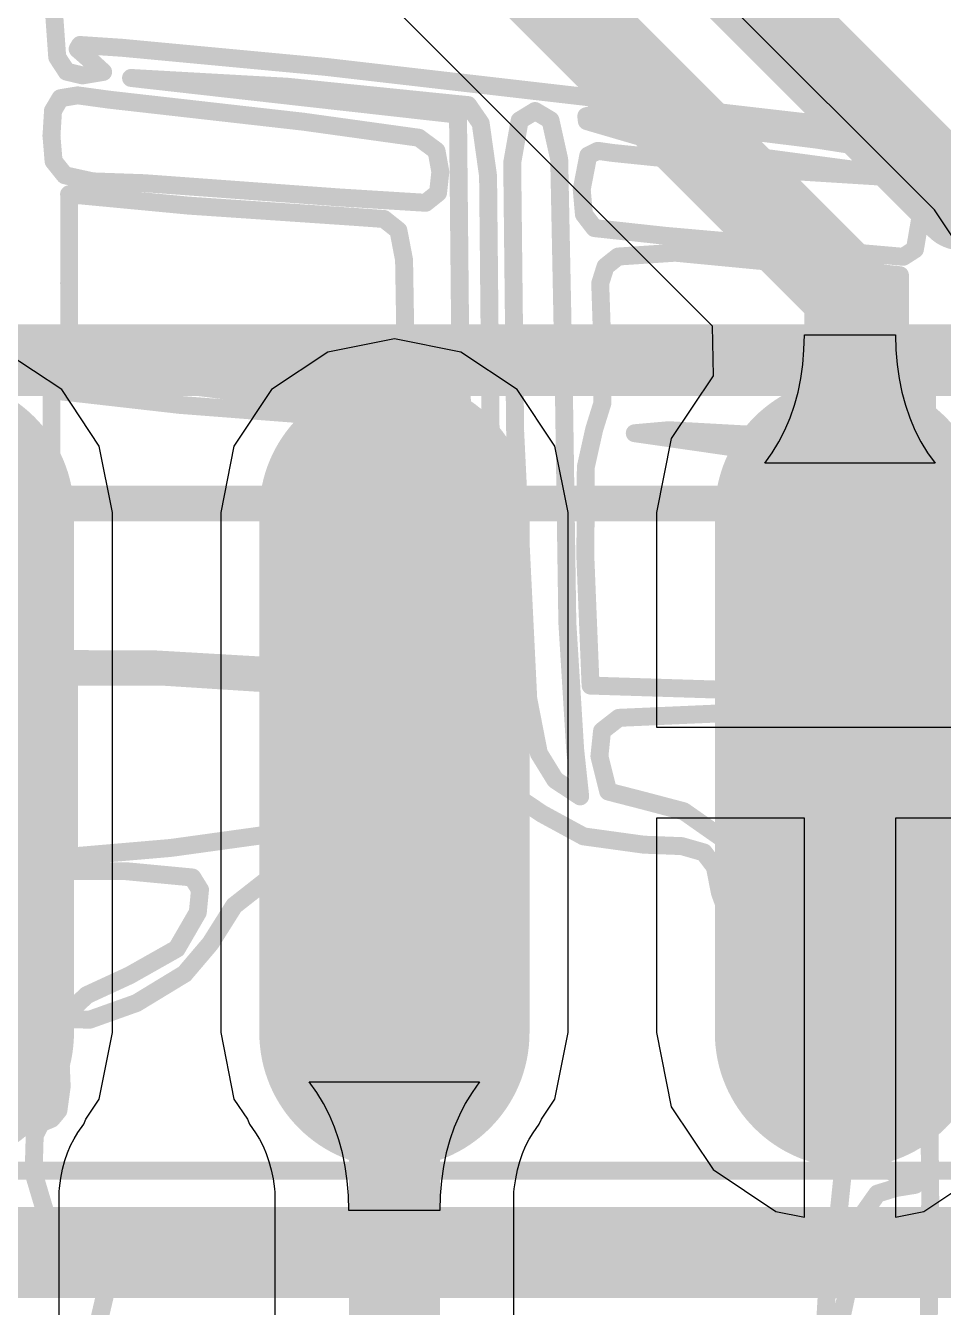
# Model space of a CAD drawing. Header units: inches. Extents: x 1.37 to 4.6, y 1.74 to 5.29.
# Drawn here: x 3.1571 to 3.2578, y 2.7692 to 2.9099 of the extents above; entities that cross this region are included whole.
import ezdxf

# ---------------------------------------------------------------- set-up
doc = ezdxf.new("R2010")
doc.units = ezdxf.units.IN
doc.header["$MEASUREMENT"] = 0
for name, color, linetype in [('BottomLayer', 5, 'Continuous'), ('BottomOverlay', 54, 'Continuous'), ('Mechanical13', 56, 'Continuous'), ('Mechanical15', 56, 'Continuous'), ('TopLayer', 1, 'Continuous'), ('TopOverlay', 2, 'Continuous'), ('TopPaste', 8, 'Continuous'), ('TopSolder', 216, 'Continuous')]:
    doc.layers.add(name, color=color, linetype=linetype)

# ---------------------------------------------------------------- blocks, each defined once
blk = doc.blocks.new('SOP_16_20')
at = {"layer": 'TopLayer'}
h = blk.add_hatch(color=1, dxfattribs=at)
edge = h.paths.add_edge_path()
edge.add_arc((0.13484, 0.025), 0.01083, 270, 450)
edge.add_line((0.13484, 0.03583), (0.07776, 0.03583))
edge.add_arc((0.07776, 0.025), 0.01083, 90, 270)
edge.add_line((0.07776, 0.01417), (0.13484, 0.01417))
h = blk.add_hatch(color=1, dxfattribs=at)
edge = h.paths.add_edge_path()
edge.add_arc((0.13484, -0.025), 0.01083, 270, 450)
edge.add_line((0.13484, -0.01417), (0.07776, -0.01417))
edge.add_arc((0.07776, -0.025), 0.01083, 90, 270)
edge.add_line((0.07776, -0.03583), (0.13484, -0.03583))
h = blk.add_hatch(color=1, dxfattribs=at)
edge = h.paths.add_edge_path()
edge.add_arc((0.13484, -0.075), 0.01083, 270, 450)
edge.add_line((0.13484, -0.06417), (0.07776, -0.06417))
edge.add_arc((0.07776, -0.075), 0.01083, 90, 270)
edge.add_line((0.07776, -0.08583), (0.13484, -0.08583))
at = {"layer": 'TopPaste'}
h = blk.add_hatch(color=8, dxfattribs=at)
edge = h.paths.add_edge_path()
edge.add_arc((0.13484, 0.025), 0.01083, 270, 450)
edge.add_line((0.13484, 0.03583), (0.07776, 0.03583))
edge.add_arc((0.07776, 0.025), 0.01083, 90, 270)
edge.add_line((0.07776, 0.01417), (0.13484, 0.01417))
h = blk.add_hatch(color=8, dxfattribs=at)
edge = h.paths.add_edge_path()
edge.add_arc((0.13484, -0.025), 0.01083, 270, 450)
edge.add_line((0.13484, -0.01417), (0.07776, -0.01417))
edge.add_arc((0.07776, -0.025), 0.01083, 90, 270)
edge.add_line((0.07776, -0.03583), (0.13484, -0.03583))
h = blk.add_hatch(color=8, dxfattribs=at)
edge = h.paths.add_edge_path()
edge.add_arc((0.13484, -0.075), 0.01083, 270, 450)
edge.add_line((0.13484, -0.06417), (0.07776, -0.06417))
edge.add_arc((0.07776, -0.075), 0.01083, 90, 270)
edge.add_line((0.07776, -0.08583), (0.13484, -0.08583))
at = {"layer": 'TopSolder'}
h = blk.add_hatch(color=216, dxfattribs=at)
edge = h.paths.add_edge_path()
edge.add_arc((0.13484, 0.025), 0.01483, 270, 450)
edge.add_line((0.13484, 0.03983), (0.07776, 0.03983))
edge.add_arc((0.07776, 0.025), 0.01483, 90, 270)
edge.add_line((0.07776, 0.01017), (0.13484, 0.01017))
h = blk.add_hatch(color=216, dxfattribs=at)
edge = h.paths.add_edge_path()
edge.add_arc((0.13484, -0.025), 0.01483, 270, 450)
edge.add_line((0.13484, -0.01017), (0.07776, -0.01017))
edge.add_arc((0.07776, -0.025), 0.01483, 90, 270)
edge.add_line((0.07776, -0.03983), (0.13484, -0.03983))
h = blk.add_hatch(color=216, dxfattribs=at)
edge = h.paths.add_edge_path()
edge.add_arc((0.13484, -0.075), 0.01483, 270, 450)
edge.add_line((0.13484, -0.06017), (0.07776, -0.06017))
edge.add_arc((0.07776, -0.075), 0.01483, 90, 270)
edge.add_line((0.07776, -0.08983), (0.13484, -0.08983))
at = {"layer": 'Mechanical13', "const_width": 0.00394}
blk.add_lwpolyline([(0.07677, -0.19488), (0.07677, 0.19488)], dxfattribs=at)
at = {"layer": 'Mechanical15', "const_width": 0.00197}
blk.add_lwpolyline([(0.15, -0.20472), (0.15, 0.20472)], dxfattribs=at)
at = {"layer": 'TopOverlay', "const_width": 0.00787}
blk.add_lwpolyline([(0.06102, -0.19488), (0.06102, 0.19488)], dxfattribs=at)

msp = doc.modelspace()

# ---------------------------------------------------------------- linework, layer by layer
at = {"layer": 'BottomLayer', "const_width": 0.01}
for points in [[(2.865, 3.285), (3.25977, 2.89023)], [(3.25977, 2.89023), (3.86772, 2.89023)], [(2.91772, 2.77523), (3.45903, 2.77523)]]:
    msp.add_lwpolyline(points, dxfattribs=at)
at = {"layer": 'BottomLayer', "const_width": 0.005}
msp.add_lwpolyline([(3.25727, 2.89023, 1), (3.26227, 2.89023, 1)], format="xyb", close=True, dxfattribs=at)
msp.add_lwpolyline([(3.25727, 2.89023, 1), (3.26227, 2.89023, 1)], format="xyb", close=True, dxfattribs=at)
at = {"layer": 'BottomOverlay', "const_width": 0.00197}
for points in [[(3.15992, 2.91523), (3.16055, 2.90643)], [(3.16279, 2.90732), (3.16305, 2.90777)], [(3.16279, 2.90732), (3.1638, 2.90644)], [(3.16305, 2.90777), (3.16768, 2.90746)], [(3.16768, 2.90746), (3.18999, 2.90537)], [(3.16055, 2.90643), (3.16159, 2.90484)], [(3.1638, 2.90644), (3.16559, 2.90481)], [(3.16159, 2.90484), (3.16331, 2.90443)], [(3.16331, 2.90443), (3.16559, 2.90481)], [(3.16865, 2.90415), (3.18576, 2.90319)], [(3.16865, 2.90415), (3.18659, 2.90213)], [(3.18999, 2.90537), (3.24529, 2.89899)], [(3.18576, 2.90319), (3.20565, 2.90117)], [(3.16009, 2.90055), (3.1609, 2.90193)], [(3.1609, 2.90193), (3.16279, 2.90224)], [(3.16279, 2.90224), (3.16622, 2.90177)], [(3.16622, 2.90177), (3.18756, 2.89935)], [(3.18659, 2.90213), (3.20454, 2.90012)], [(3.20565, 2.90117), (3.20703, 2.89917)], [(3.15992, 2.89782), (3.16009, 2.90055)], [(3.20454, 2.90012), (3.20477, 2.87655)], [(3.21131, 2.89949), (3.213, 2.90052)], [(3.213, 2.90052), (3.21469, 2.89952)], [(3.21862, 2.89995), (3.2196, 2.90021)], [(3.21862, 2.89995), (3.21868, 2.89941)], [(3.2196, 2.90021), (3.22395, 2.89986)], [(3.22395, 2.89986), (3.24393, 2.89738)], [(3.18756, 2.89935), (3.20023, 2.89759)], [(3.20703, 2.89917), (3.20784, 2.89339)], [(3.21049, 2.89485), (3.21131, 2.89949)], [(3.21469, 2.89952), (3.21565, 2.8952)], [(3.21868, 2.89941), (3.22501, 2.89756)], [(3.24529, 2.89899), (3.27511, 2.89456)], [(3.15992, 2.89782), (3.16015, 2.89501)], [(3.20023, 2.89759), (3.20218, 2.89615)], [(3.22501, 2.89756), (3.23808, 2.8954)], [(3.24393, 2.89738), (3.25419, 2.89578)], [(3.20218, 2.89615), (3.2026, 2.89384)], [(3.21812, 2.89192), (3.21884, 2.89564)], [(3.21884, 2.89564), (3.21989, 2.89615)], [(3.21989, 2.89615), (3.22152, 2.89592)], [(3.22152, 2.89592), (3.24044, 2.89398)], [(3.25419, 2.89578), (3.25598, 2.89471)], [(3.16015, 2.89501), (3.16139, 2.89347)], [(3.21049, 2.89485), (3.21081, 2.86542)], [(3.21565, 2.8952), (3.21618, 2.86875)], [(3.23808, 2.8954), (3.25596, 2.89301)], [(3.25598, 2.89471), (3.25606, 2.89329)], [(3.16139, 2.89347), (3.16444, 2.8928)], [(3.16444, 2.8928), (3.1701, 2.8926)], [(3.20235, 2.89154), (3.2026, 2.89384)], [(3.20784, 2.89339), (3.20813, 2.86393)], [(3.24044, 2.89398), (3.25596, 2.89301)], [(3.25499, 2.88709), (3.25606, 2.89329)], [(3.16186, 2.88162), (3.16186, 2.89138)], [(3.16186, 2.89138), (3.17495, 2.89014)], [(3.1701, 2.8926), (3.19145, 2.89104)], [(3.20099, 2.89045), (3.20235, 2.89154)], [(3.21812, 2.89192), (3.21836, 2.88918)], [(3.17495, 2.89014), (3.19339, 2.88889)], [(3.19145, 2.89104), (3.20099, 2.89045)], [(3.19339, 2.88889), (3.19641, 2.88867)], [(3.19641, 2.88867), (3.198, 2.88741)], [(3.21836, 2.88918), (3.21952, 2.88767)], [(3.198, 2.88741), (3.19862, 2.88417)], [(3.21952, 2.88767), (3.22734, 2.88682)], [(3.22734, 2.88682), (3.24577, 2.88519)], [(3.25469, 2.88534), (3.25499, 2.88709)], [(3.22073, 2.88345), (3.22211, 2.88455)], [(3.22211, 2.88455), (3.22839, 2.88497)], [(3.22839, 2.88497), (3.24112, 2.88375)], [(3.24577, 2.88519), (3.25341, 2.88452)], [(3.25341, 2.88452), (3.25469, 2.88534)], [(3.19862, 2.88417), (3.19872, 2.87804)], [(3.22015, 2.88161), (3.22073, 2.88345)], [(3.24112, 2.88375), (3.25305, 2.8825)], [(3.16186, 2.87186), (3.16186, 2.88162)], [(3.22015, 2.88161), (3.22036, 2.87529)], [(3.25305, 2.8731), (3.25305, 2.8825)], [(3.19872, 2.86719), (3.19872, 2.87804)], [(3.20477, 2.87655), (3.20542, 2.85076)], [(3.22036, 2.87529), (3.22038, 2.86844)], [(3.25305, 2.8637), (3.25305, 2.8731)], [(3.2555, 2.87183), (3.25577, 2.87329)], [(3.25577, 2.87329), (3.256, 2.86967)], [(3.16186, 2.87186), (3.17301, 2.87061)], [(3.25478, 2.86157), (3.2555, 2.87183)], [(3.17301, 2.87061), (3.19145, 2.86828)], [(3.15992, 2.85512), (3.15992, 2.86987)], [(3.15992, 2.86987), (3.17398, 2.86827)], [(3.256, 2.86967), (3.25622, 2.85007)], [(3.17398, 2.86827), (3.19533, 2.86662)], [(3.19145, 2.86828), (3.19872, 2.86719)], [(3.21618, 2.86875), (3.21654, 2.84438)], [(3.21949, 2.86559), (3.22038, 2.86844)], [(3.19533, 2.86662), (3.2026, 2.86656)], [(3.2026, 2.86656), (3.20297, 2.8525)], [(3.21081, 2.86542), (3.21225, 2.83601)], [(3.21857, 2.86146), (3.21949, 2.86559)], [(3.22395, 2.86516), (3.22768, 2.86549)], [(3.22395, 2.86516), (3.23985, 2.86287)], [(3.22768, 2.86549), (3.23801, 2.86492)], [(3.23801, 2.86492), (3.25305, 2.8637)], [(3.20752, 2.84287), (3.20813, 2.86393)], [(3.23985, 2.86287), (3.25478, 2.86157)], [(3.21852, 2.85153), (3.21857, 2.86146)], [(3.15992, 2.84037), (3.15992, 2.85512)], [(3.20297, 2.8525), (3.20333, 2.83358)], [(3.20542, 2.85076), (3.20648, 2.83901)], [(3.21852, 2.85153), (3.21909, 2.83746)], [(3.25602, 2.83015), (3.25622, 2.85007)], [(3.21654, 2.84438), (3.2174, 2.83043)], [(3.20703, 2.83889), (3.20752, 2.84287)], [(3.15992, 2.84037), (3.17107, 2.84035)], [(3.17107, 2.84035), (3.19242, 2.83911)], [(3.16186, 2.83843), (3.17226, 2.83843)], [(3.16186, 2.82856), (3.16186, 2.83843)], [(3.17226, 2.83843), (3.19176, 2.83718)], [(3.19242, 2.83911), (3.20092, 2.83731)], [(3.20648, 2.83901), (3.20676, 2.83845)], [(3.20676, 2.83845), (3.20703, 2.83889)], [(3.19176, 2.83718), (3.19688, 2.83636)], [(3.20092, 2.83731), (3.20244, 2.83576)], [(3.21909, 2.83746), (3.23694, 2.8369)], [(3.23694, 2.8369), (3.25478, 2.83635)], [(3.19688, 2.83636), (3.19953, 2.83528)], [(3.19953, 2.83528), (3.20042, 2.83334)], [(3.20244, 2.83576), (3.20297, 2.83331)], [(3.21225, 2.83601), (3.21342, 2.83002)], [(3.25478, 2.83635), (3.25551, 2.8272)], [(3.22035, 2.83248), (3.2222, 2.83392)], [(3.2222, 2.83392), (3.23656, 2.83455)], [(3.23656, 2.83455), (3.25305, 2.83455)], [(3.25305, 2.82593), (3.25305, 2.83455)], [(3.20028, 2.82993), (3.20042, 2.83334)], [(3.20297, 2.83331), (3.20327, 2.83037)], [(3.20327, 2.83037), (3.20333, 2.83358)], [(3.22006, 2.8297), (3.22035, 2.83248)], [(3.19972, 2.82671), (3.20028, 2.82993)], [(3.21342, 2.83002), (3.21522, 2.8271)], [(3.2174, 2.83043), (3.21795, 2.8253)], [(3.22006, 2.8297), (3.22103, 2.82583)], [(3.25579, 2.82618), (3.25602, 2.83015)], [(3.16186, 2.81868), (3.16186, 2.82856)], [(3.19847, 2.82466), (3.19972, 2.82671)], [(3.2026, 2.82411), (3.20891, 2.82666)], [(3.20891, 2.82666), (3.21376, 2.82339)], [(3.21522, 2.8271), (3.21795, 2.8253)], [(3.25551, 2.8272), (3.25579, 2.82618)], [(3.22103, 2.82583), (3.22484, 2.82485)], [(3.25305, 2.82593), (3.2536, 2.81951)], [(3.19604, 2.82333), (3.19847, 2.82466)], [(3.19986, 2.82215), (3.2026, 2.82411)], [(3.22484, 2.82485), (3.22931, 2.82367)], [(3.19193, 2.82226), (3.19604, 2.82333)], [(3.21376, 2.82339), (3.21832, 2.82091)], [(3.22931, 2.82367), (3.23335, 2.82084)], [(3.17301, 2.81964), (3.19193, 2.82226)], [(3.19872, 2.82054), (3.19986, 2.82215)], [(3.16186, 2.81868), (3.17301, 2.81964)], [(3.18484, 2.81712), (3.19038, 2.81965)], [(3.19038, 2.81965), (3.19501, 2.81994)], [(3.19501, 2.81994), (3.19763, 2.81963)], [(3.19763, 2.81963), (3.19872, 2.82054)], [(3.21832, 2.82091), (3.22492, 2.82)], [(3.22492, 2.82), (3.2291, 2.81984)], [(3.2291, 2.81984), (3.23152, 2.81915)], [(3.23335, 2.82084), (3.23874, 2.8175)], [(3.23152, 2.81915), (3.23273, 2.81757)], [(3.2536, 2.81951), (3.25491, 2.81617)], [(3.15936, 2.81709), (3.16062, 2.80351)], [(3.15936, 2.81709), (3.1681, 2.81709)], [(3.1681, 2.81709), (3.17538, 2.8164)], [(3.17997, 2.8133), (3.18484, 2.81712)], [(3.23273, 2.81757), (3.23328, 2.81476)], [(3.23874, 2.8175), (3.24652, 2.81513)], [(3.17538, 2.8164), (3.17622, 2.81504)], [(3.25491, 2.81617), (3.25614, 2.8059)], [(3.17598, 2.81257), (3.17622, 2.81504)], [(3.23328, 2.81476), (3.23476, 2.81063)], [(3.24652, 2.81513), (3.25596, 2.81343)], [(3.17367, 2.80858), (3.17598, 2.81257)], [(3.17736, 2.80916), (3.17997, 2.8133)], [(3.23753, 2.81344), (3.24674, 2.81382)], [(3.23753, 2.81344), (3.24238, 2.80819)], [(3.24674, 2.81382), (3.25596, 2.81343)], [(3.23476, 2.81063), (3.23765, 2.80832)], [(3.16848, 2.80565), (3.17367, 2.80858)], [(3.17453, 2.80583), (3.17736, 2.80916)], [(3.23765, 2.80832), (3.24076, 2.80646)], [(3.24238, 2.80819), (3.24613, 2.80303)], [(3.1638, 2.80349), (3.16848, 2.80565)], [(3.16925, 2.80262), (3.17453, 2.80583)], [(3.24076, 2.80646), (3.24325, 2.80351)], [(3.25614, 2.8059), (3.25637, 2.78113)], [(3.16062, 2.80351), (3.16104, 2.79347)], [(3.16186, 2.80167), (3.1638, 2.80349)], [(3.24325, 2.80351), (3.24459, 2.8003)], [(3.24613, 2.80303), (3.24726, 2.79632)], [(3.16186, 2.80167), (3.16248, 2.80082)], [(3.16414, 2.8008), (3.16925, 2.80262)], [(3.16248, 2.80082), (3.16414, 2.8008)], [(3.24429, 2.79763), (3.24459, 2.8003)], [(3.24415, 2.79436), (3.24429, 2.79763)], [(3.24726, 2.79632), (3.24756, 2.79115)], [(3.24415, 2.79436), (3.24547, 2.78919)], [(3.16068, 2.79083), (3.16104, 2.79347)], [(3.15993, 2.78992), (3.16068, 2.79083)], [(3.24756, 2.79115), (3.24851, 2.78754)], [(3.15808, 2.78811), (3.15877, 2.78943)], [(3.15877, 2.78943), (3.15993, 2.78992)], [(3.24547, 2.78919), (3.24672, 2.78347)], [(3.15796, 2.78395), (3.15808, 2.78811)], [(3.24851, 2.78754), (3.25029, 2.78514)], [(3.25029, 2.78514), (3.25305, 2.78358)], [(3.15796, 2.78395), (3.15932, 2.77938)], [(3.24626, 2.77901), (3.24672, 2.78347)], [(3.25305, 2.78358), (3.25471, 2.78266)], [(3.2491, 2.77961), (3.25057, 2.7817)], [(3.25057, 2.7817), (3.2526, 2.78232)], [(3.2526, 2.78232), (3.25471, 2.78266)], [(3.25597, 2.74724), (3.25637, 2.78113)], [(3.15932, 2.77938), (3.16186, 2.77634)], [(3.2451, 2.77205), (3.24626, 2.77901)], [(3.24664, 2.7681), (3.2491, 2.77961)], [(3.16186, 2.77634), (3.1646, 2.77372)], [(3.1646, 2.77372), (3.16574, 2.77034)], [(3.2448, 2.76694), (3.2451, 2.77205)], [(3.16517, 2.76792), (3.16574, 2.77034)]]:
    msp.add_lwpolyline(points, dxfattribs=at)
at = {"layer": 'BottomOverlay', "const_width": 0.000984}
for points in [[(3.1623, 2.90732, 1), (3.16328, 2.90732, 1)], [(3.1623, 2.90732, 1), (3.16328, 2.90732, 1)], [(3.16256, 2.90777, 1), (3.16354, 2.90777, 1)], [(3.16256, 2.90777, 1), (3.16354, 2.90777, 1)], [(3.16718, 2.90746, 1), (3.16817, 2.90746, 1)], [(3.16718, 2.90746, 1), (3.16817, 2.90746, 1)], [(3.16006, 2.90643, 1), (3.16104, 2.90643, 1)], [(3.16006, 2.90643, 1), (3.16104, 2.90643, 1)], [(3.1633, 2.90644, 1), (3.16429, 2.90644, 1)], [(3.1633, 2.90644, 1), (3.16429, 2.90644, 1)], [(3.16109, 2.90484, 1), (3.16208, 2.90484, 1)], [(3.16109, 2.90484, 1), (3.16208, 2.90484, 1)], [(3.16282, 2.90443, 1), (3.1638, 2.90443, 1)], [(3.16282, 2.90443, 1), (3.1638, 2.90443, 1)], [(3.16509, 2.90481, 1), (3.16608, 2.90481, 1)], [(3.16509, 2.90481, 1), (3.16608, 2.90481, 1)], [(3.16816, 2.90415, 1), (3.16914, 2.90415, 1)], [(3.16816, 2.90415, 1), (3.16914, 2.90415, 1)], [(3.1895, 2.90537, 1), (3.19048, 2.90537, 1)], [(3.1895, 2.90537, 1), (3.19048, 2.90537, 1)], [(3.18527, 2.90319, 1), (3.18625, 2.90319, 1)], [(3.18527, 2.90319, 1), (3.18625, 2.90319, 1)], [(3.16041, 2.90193, 1), (3.16139, 2.90193, 1)], [(3.16041, 2.90193, 1), (3.16139, 2.90193, 1)], [(3.1623, 2.90224, 1), (3.16329, 2.90224, 1)], [(3.1623, 2.90224, 1), (3.16329, 2.90224, 1)], [(3.16573, 2.90177, 1), (3.16671, 2.90177, 1)], [(3.16573, 2.90177, 1), (3.16671, 2.90177, 1)], [(3.1861, 2.90213, 1), (3.18709, 2.90213, 1)], [(3.1861, 2.90213, 1), (3.18709, 2.90213, 1)], [(3.20515, 2.90117, 1), (3.20614, 2.90117, 1)], [(3.20515, 2.90117, 1), (3.20614, 2.90117, 1)], [(3.15959, 2.90055, 1), (3.16058, 2.90055, 1)], [(3.15959, 2.90055, 1), (3.16058, 2.90055, 1)], [(3.20405, 2.90012, 1), (3.20503, 2.90012, 1)], [(3.20405, 2.90012, 1), (3.20503, 2.90012, 1)], [(3.2125, 2.90052, 1), (3.21349, 2.90052, 1)], [(3.2125, 2.90052, 1), (3.21349, 2.90052, 1)], [(3.21813, 2.89995, 1), (3.21912, 2.89995, 1)], [(3.21813, 2.89995, 1), (3.21912, 2.89995, 1)], [(3.21911, 2.90021, 1), (3.22009, 2.90021, 1)], [(3.21911, 2.90021, 1), (3.22009, 2.90021, 1)], [(3.22345, 2.89986, 1), (3.22444, 2.89986, 1)], [(3.22345, 2.89986, 1), (3.22444, 2.89986, 1)], [(3.18707, 2.89935, 1), (3.18806, 2.89935, 1)], [(3.18707, 2.89935, 1), (3.18806, 2.89935, 1)], [(3.20654, 2.89917, 1), (3.20752, 2.89917, 1)], [(3.20654, 2.89917, 1), (3.20752, 2.89917, 1)], [(3.21082, 2.89949, 1), (3.21181, 2.89949, 1)], [(3.21082, 2.89949, 1), (3.21181, 2.89949, 1)], [(3.21419, 2.89952, 1), (3.21518, 2.89952, 1)], [(3.21419, 2.89952, 1), (3.21518, 2.89952, 1)], [(3.21819, 2.89941, 1), (3.21917, 2.89941, 1)], [(3.21819, 2.89941, 1), (3.21917, 2.89941, 1)], [(3.2448, 2.89899, 1), (3.24578, 2.89899, 1)], [(3.2448, 2.89899, 1), (3.24578, 2.89899, 1)], [(3.15942, 2.89782, 1), (3.16041, 2.89782, 1)], [(3.15942, 2.89782, 1), (3.16041, 2.89782, 1)], [(3.19974, 2.89759, 1), (3.20072, 2.89759, 1)], [(3.19974, 2.89759, 1), (3.20072, 2.89759, 1)], [(3.22452, 2.89756, 1), (3.2255, 2.89756, 1)], [(3.22452, 2.89756, 1), (3.2255, 2.89756, 1)], [(3.24344, 2.89738, 1), (3.24443, 2.89738, 1)], [(3.24344, 2.89738, 1), (3.24443, 2.89738, 1)], [(3.20169, 2.89615, 1), (3.20267, 2.89615, 1)], [(3.20169, 2.89615, 1), (3.20267, 2.89615, 1)], [(3.21835, 2.89564, 1), (3.21934, 2.89564, 1)], [(3.21835, 2.89564, 1), (3.21934, 2.89564, 1)], [(3.2194, 2.89615, 1), (3.22038, 2.89615, 1)], [(3.2194, 2.89615, 1), (3.22038, 2.89615, 1)], [(3.22103, 2.89592, 1), (3.22201, 2.89592, 1)], [(3.22103, 2.89592, 1), (3.22201, 2.89592, 1)], [(3.2537, 2.89578, 1), (3.25469, 2.89578, 1)], [(3.2537, 2.89578, 1), (3.25469, 2.89578, 1)], [(3.15966, 2.89501, 1), (3.16064, 2.89501, 1)], [(3.15966, 2.89501, 1), (3.16064, 2.89501, 1)], [(3.20999, 2.89485, 1), (3.21098, 2.89485, 1)], [(3.20999, 2.89485, 1), (3.21098, 2.89485, 1)], [(3.21516, 2.8952, 1), (3.21614, 2.8952, 1)], [(3.21516, 2.8952, 1), (3.21614, 2.8952, 1)], [(3.23759, 2.8954, 1), (3.23858, 2.8954, 1)], [(3.23759, 2.8954, 1), (3.23858, 2.8954, 1)], [(3.25548, 2.89471, 1), (3.25647, 2.89471, 1)], [(3.25548, 2.89471, 1), (3.25647, 2.89471, 1)], [(3.1609, 2.89347, 1), (3.16188, 2.89347, 1)], [(3.1609, 2.89347, 1), (3.16188, 2.89347, 1)], [(3.16395, 2.8928, 1), (3.16493, 2.8928, 1)], [(3.16395, 2.8928, 1), (3.16493, 2.8928, 1)], [(3.20211, 2.89384, 1), (3.20309, 2.89384, 1)], [(3.20211, 2.89384, 1), (3.20309, 2.89384, 1)], [(3.20734, 2.89339, 1), (3.20833, 2.89339, 1)], [(3.20734, 2.89339, 1), (3.20833, 2.89339, 1)], [(3.23995, 2.89398, 1), (3.24093, 2.89398, 1)], [(3.23995, 2.89398, 1), (3.24093, 2.89398, 1)], [(3.25547, 2.89301, 1), (3.25645, 2.89301, 1)], [(3.25547, 2.89301, 1), (3.25645, 2.89301, 1)], [(3.25557, 2.89329, 1), (3.25655, 2.89329, 1)], [(3.25557, 2.89329, 1), (3.25655, 2.89329, 1)], [(3.16136, 2.89138, 1), (3.16235, 2.89138, 1)], [(3.16136, 2.89138, 1), (3.16235, 2.89138, 1)], [(3.16961, 2.8926, 1), (3.17059, 2.8926, 1)], [(3.16961, 2.8926, 1), (3.17059, 2.8926, 1)], [(3.20185, 2.89154, 1), (3.20284, 2.89154, 1)], [(3.20185, 2.89154, 1), (3.20284, 2.89154, 1)], [(3.21763, 2.89192, 1), (3.21862, 2.89192, 1)], [(3.21763, 2.89192, 1), (3.21862, 2.89192, 1)], [(3.17446, 2.89014, 1), (3.17545, 2.89014, 1)], [(3.17446, 2.89014, 1), (3.17545, 2.89014, 1)], [(3.19095, 2.89104, 1), (3.19194, 2.89104, 1)], [(3.19095, 2.89104, 1), (3.19194, 2.89104, 1)], [(3.2005, 2.89045, 1), (3.20148, 2.89045, 1)], [(3.2005, 2.89045, 1), (3.20148, 2.89045, 1)], [(3.19289, 2.88889, 1), (3.19388, 2.88889, 1)], [(3.19289, 2.88889, 1), (3.19388, 2.88889, 1)], [(3.19591, 2.88867, 1), (3.1969, 2.88867, 1)], [(3.19591, 2.88867, 1), (3.1969, 2.88867, 1)], [(3.21787, 2.88918, 1), (3.21885, 2.88918, 1)], [(3.21787, 2.88918, 1), (3.21885, 2.88918, 1)], [(3.1975, 2.88741, 1), (3.19849, 2.88741, 1)], [(3.1975, 2.88741, 1), (3.19849, 2.88741, 1)], [(3.21903, 2.88767, 1), (3.22001, 2.88767, 1)], [(3.21903, 2.88767, 1), (3.22001, 2.88767, 1)], [(3.22685, 2.88682, 1), (3.22783, 2.88682, 1)], [(3.22685, 2.88682, 1), (3.22783, 2.88682, 1)], [(3.2545, 2.88709, 1), (3.25548, 2.88709, 1)], [(3.2545, 2.88709, 1), (3.25548, 2.88709, 1)], [(3.22162, 2.88455, 1), (3.2226, 2.88455, 1)], [(3.22162, 2.88455, 1), (3.2226, 2.88455, 1)], [(3.22789, 2.88497, 1), (3.22888, 2.88497, 1)], [(3.22789, 2.88497, 1), (3.22888, 2.88497, 1)], [(3.24528, 2.88519, 1), (3.24627, 2.88519, 1)], [(3.24528, 2.88519, 1), (3.24627, 2.88519, 1)], [(3.25292, 2.88452, 1), (3.2539, 2.88452, 1)], [(3.25292, 2.88452, 1), (3.2539, 2.88452, 1)], [(3.25419, 2.88534, 1), (3.25518, 2.88534, 1)], [(3.25419, 2.88534, 1), (3.25518, 2.88534, 1)], [(3.19812, 2.88417, 1), (3.19911, 2.88417, 1)], [(3.19812, 2.88417, 1), (3.19911, 2.88417, 1)], [(3.22024, 2.88345, 1), (3.22122, 2.88345, 1)], [(3.22024, 2.88345, 1), (3.22122, 2.88345, 1)], [(3.24063, 2.88375, 1), (3.24161, 2.88375, 1)], [(3.24063, 2.88375, 1), (3.24161, 2.88375, 1)], [(3.16136, 2.88162, 1), (3.16235, 2.88162, 1)], [(3.16136, 2.88162, 1), (3.16235, 2.88162, 1)], [(3.21966, 2.88161, 1), (3.22065, 2.88161, 1)], [(3.21966, 2.88161, 1), (3.22065, 2.88161, 1)], [(3.25256, 2.8825, 1), (3.25354, 2.8825, 1)], [(3.25256, 2.8825, 1), (3.25354, 2.8825, 1)], [(3.19823, 2.87804, 1), (3.19921, 2.87804, 1)], [(3.19823, 2.87804, 1), (3.19921, 2.87804, 1)], [(3.20428, 2.87655, 1), (3.20526, 2.87655, 1)], [(3.20428, 2.87655, 1), (3.20526, 2.87655, 1)], [(3.21987, 2.87529, 1), (3.22085, 2.87529, 1)], [(3.21987, 2.87529, 1), (3.22085, 2.87529, 1)], [(3.25256, 2.8731, 1), (3.25354, 2.8731, 1)], [(3.25256, 2.8731, 1), (3.25354, 2.8731, 1)], [(3.25528, 2.87329, 1), (3.25627, 2.87329, 1)], [(3.25528, 2.87329, 1), (3.25627, 2.87329, 1)], [(3.16136, 2.87186, 1), (3.16235, 2.87186, 1)], [(3.16136, 2.87186, 1), (3.16235, 2.87186, 1)], [(3.255, 2.87183, 1), (3.25599, 2.87183, 1)], [(3.255, 2.87183, 1), (3.25599, 2.87183, 1)], [(3.17252, 2.87061, 1), (3.1735, 2.87061, 1)], [(3.17252, 2.87061, 1), (3.1735, 2.87061, 1)], [(3.15942, 2.86987, 1), (3.16041, 2.86987, 1)], [(3.15942, 2.86987, 1), (3.16041, 2.86987, 1)], [(3.25551, 2.86967, 1), (3.2565, 2.86967, 1)], [(3.25551, 2.86967, 1), (3.2565, 2.86967, 1)], [(3.17349, 2.86827, 1), (3.17448, 2.86827, 1)], [(3.17349, 2.86827, 1), (3.17448, 2.86827, 1)], [(3.19095, 2.86828, 1), (3.19194, 2.86828, 1)], [(3.19095, 2.86828, 1), (3.19194, 2.86828, 1)], [(3.21569, 2.86875, 1), (3.21668, 2.86875, 1)], [(3.21569, 2.86875, 1), (3.21668, 2.86875, 1)], [(3.21989, 2.86844, 1), (3.22088, 2.86844, 1)], [(3.21989, 2.86844, 1), (3.22088, 2.86844, 1)], [(3.19483, 2.86662, 1), (3.19582, 2.86662, 1)], [(3.19483, 2.86662, 1), (3.19582, 2.86662, 1)], [(3.19823, 2.86719, 1), (3.19921, 2.86719, 1)], [(3.19823, 2.86719, 1), (3.19921, 2.86719, 1)], [(3.20211, 2.86656, 1), (3.20309, 2.86656, 1)], [(3.20211, 2.86656, 1), (3.20309, 2.86656, 1)], [(3.21032, 2.86542, 1), (3.21131, 2.86542, 1)], [(3.21032, 2.86542, 1), (3.21131, 2.86542, 1)], [(3.219, 2.86559, 1), (3.21999, 2.86559, 1)], [(3.219, 2.86559, 1), (3.21999, 2.86559, 1)], [(3.22345, 2.86516, 1), (3.22444, 2.86516, 1)], [(3.22345, 2.86516, 1), (3.22444, 2.86516, 1)], [(3.22719, 2.86549, 1), (3.22817, 2.86549, 1)], [(3.22719, 2.86549, 1), (3.22817, 2.86549, 1)], [(3.23752, 2.86492, 1), (3.2385, 2.86492, 1)], [(3.23752, 2.86492, 1), (3.2385, 2.86492, 1)], [(3.20764, 2.86393, 1), (3.20862, 2.86393, 1)], [(3.20764, 2.86393, 1), (3.20862, 2.86393, 1)], [(3.25256, 2.8637, 1), (3.25354, 2.8637, 1)], [(3.25256, 2.8637, 1), (3.25354, 2.8637, 1)], [(3.23936, 2.86287, 1), (3.24034, 2.86287, 1)], [(3.23936, 2.86287, 1), (3.24034, 2.86287, 1)], [(3.21808, 2.86146, 1), (3.21907, 2.86146, 1)], [(3.21808, 2.86146, 1), (3.21907, 2.86146, 1)], [(3.25429, 2.86157, 1), (3.25527, 2.86157, 1)], [(3.25429, 2.86157, 1), (3.25527, 2.86157, 1)], [(3.15942, 2.85512, 1), (3.16041, 2.85512, 1)], [(3.15942, 2.85512, 1), (3.16041, 2.85512, 1)], [(3.20247, 2.8525, 1), (3.20346, 2.8525, 1)], [(3.20247, 2.8525, 1), (3.20346, 2.8525, 1)], [(3.20493, 2.85076, 1), (3.20591, 2.85076, 1)], [(3.20493, 2.85076, 1), (3.20591, 2.85076, 1)], [(3.21803, 2.85153, 1), (3.21902, 2.85153, 1)], [(3.21803, 2.85153, 1), (3.21902, 2.85153, 1)], [(3.25573, 2.85007, 1), (3.25671, 2.85007, 1)], [(3.25573, 2.85007, 1), (3.25671, 2.85007, 1)], [(3.21605, 2.84438, 1), (3.21703, 2.84438, 1)], [(3.21605, 2.84438, 1), (3.21703, 2.84438, 1)], [(3.20703, 2.84287, 1), (3.20801, 2.84287, 1)], [(3.20703, 2.84287, 1), (3.20801, 2.84287, 1)], [(3.15942, 2.84037, 1), (3.16041, 2.84037, 1)], [(3.15942, 2.84037, 1), (3.16041, 2.84037, 1)], [(3.17058, 2.84035, 1), (3.17156, 2.84035, 1)], [(3.17058, 2.84035, 1), (3.17156, 2.84035, 1)], [(3.16136, 2.83843, 1), (3.16235, 2.83843, 1)], [(3.16136, 2.83843, 1), (3.16235, 2.83843, 1)], [(3.17176, 2.83843, 1), (3.17275, 2.83843, 1)], [(3.17176, 2.83843, 1), (3.17275, 2.83843, 1)], [(3.19192, 2.83911, 1), (3.19291, 2.83911, 1)], [(3.19192, 2.83911, 1), (3.19291, 2.83911, 1)], [(3.20599, 2.83901, 1), (3.20697, 2.83901, 1)], [(3.20599, 2.83901, 1), (3.20697, 2.83901, 1)], [(3.20627, 2.83845, 1), (3.20725, 2.83845, 1)], [(3.20627, 2.83845, 1), (3.20725, 2.83845, 1)], [(3.20654, 2.83889, 1), (3.20752, 2.83889, 1)], [(3.20654, 2.83889, 1), (3.20752, 2.83889, 1)], [(3.19127, 2.83718, 1), (3.19225, 2.83718, 1)], [(3.19127, 2.83718, 1), (3.19225, 2.83718, 1)], [(3.20042, 2.83731, 1), (3.20141, 2.83731, 1)], [(3.20042, 2.83731, 1), (3.20141, 2.83731, 1)], [(3.2186, 2.83746, 1), (3.21959, 2.83746, 1)], [(3.2186, 2.83746, 1), (3.21959, 2.83746, 1)], [(3.23645, 2.8369, 1), (3.23743, 2.8369, 1)], [(3.23645, 2.8369, 1), (3.23743, 2.8369, 1)], [(3.19639, 2.83636, 1), (3.19737, 2.83636, 1)], [(3.19639, 2.83636, 1), (3.19737, 2.83636, 1)], [(3.19904, 2.83528, 1), (3.20002, 2.83528, 1)], [(3.19904, 2.83528, 1), (3.20002, 2.83528, 1)], [(3.20195, 2.83576, 1), (3.20293, 2.83576, 1)], [(3.20195, 2.83576, 1), (3.20293, 2.83576, 1)], [(3.21175, 2.83601, 1), (3.21274, 2.83601, 1)], [(3.21175, 2.83601, 1), (3.21274, 2.83601, 1)], [(3.25429, 2.83635, 1), (3.25527, 2.83635, 1)], [(3.25429, 2.83635, 1), (3.25527, 2.83635, 1)], [(3.22171, 2.83392, 1), (3.22269, 2.83392, 1)], [(3.22171, 2.83392, 1), (3.22269, 2.83392, 1)], [(3.23606, 2.83455, 1), (3.23705, 2.83455, 1)], [(3.23606, 2.83455, 1), (3.23705, 2.83455, 1)], [(3.25256, 2.83455, 1), (3.25354, 2.83455, 1)], [(3.25256, 2.83455, 1), (3.25354, 2.83455, 1)], [(3.19993, 2.83334, 1), (3.20092, 2.83334, 1)], [(3.19993, 2.83334, 1), (3.20092, 2.83334, 1)], [(3.20247, 2.83331, 1), (3.20346, 2.83331, 1)], [(3.20247, 2.83331, 1), (3.20346, 2.83331, 1)], [(3.20284, 2.83358, 1), (3.20382, 2.83358, 1)], [(3.20284, 2.83358, 1), (3.20382, 2.83358, 1)], [(3.21986, 2.83248, 1), (3.22084, 2.83248, 1)], [(3.21986, 2.83248, 1), (3.22084, 2.83248, 1)], [(3.19979, 2.82993, 1), (3.20077, 2.82993, 1)], [(3.19979, 2.82993, 1), (3.20077, 2.82993, 1)], [(3.20277, 2.83037, 1), (3.20376, 2.83037, 1)], [(3.20277, 2.83037, 1), (3.20376, 2.83037, 1)], [(3.21293, 2.83002, 1), (3.21391, 2.83002, 1)], [(3.21293, 2.83002, 1), (3.21391, 2.83002, 1)], [(3.21691, 2.83043, 1), (3.21789, 2.83043, 1)], [(3.21691, 2.83043, 1), (3.21789, 2.83043, 1)], [(3.21957, 2.8297, 1), (3.22056, 2.8297, 1)], [(3.21957, 2.8297, 1), (3.22056, 2.8297, 1)], [(3.25552, 2.83015, 1), (3.25651, 2.83015, 1)], [(3.25552, 2.83015, 1), (3.25651, 2.83015, 1)], [(3.16136, 2.82856, 1), (3.16235, 2.82856, 1)], [(3.16136, 2.82856, 1), (3.16235, 2.82856, 1)], [(3.19922, 2.82671, 1), (3.20021, 2.82671, 1)], [(3.19922, 2.82671, 1), (3.20021, 2.82671, 1)], [(3.20842, 2.82666, 1), (3.2094, 2.82666, 1)], [(3.20842, 2.82666, 1), (3.2094, 2.82666, 1)], [(3.21473, 2.8271, 1), (3.21571, 2.8271, 1)], [(3.21473, 2.8271, 1), (3.21571, 2.8271, 1)], [(3.25501, 2.8272, 1), (3.256, 2.8272, 1)], [(3.25501, 2.8272, 1), (3.256, 2.8272, 1)], [(3.21745, 2.8253, 1), (3.21844, 2.8253, 1)], [(3.21745, 2.8253, 1), (3.21844, 2.8253, 1)], [(3.22054, 2.82583, 1), (3.22152, 2.82583, 1)], [(3.22054, 2.82583, 1), (3.22152, 2.82583, 1)], [(3.25256, 2.82593, 1), (3.25354, 2.82593, 1)], [(3.25256, 2.82593, 1), (3.25354, 2.82593, 1)], [(3.25529, 2.82618, 1), (3.25628, 2.82618, 1)], [(3.25529, 2.82618, 1), (3.25628, 2.82618, 1)], [(3.19798, 2.82466, 1), (3.19896, 2.82466, 1)], [(3.19798, 2.82466, 1), (3.19896, 2.82466, 1)], [(3.2021, 2.82411, 1), (3.20309, 2.82411, 1)], [(3.2021, 2.82411, 1), (3.20309, 2.82411, 1)], [(3.22435, 2.82485, 1), (3.22533, 2.82485, 1)], [(3.22435, 2.82485, 1), (3.22533, 2.82485, 1)], [(3.19555, 2.82333, 1), (3.19653, 2.82333, 1)], [(3.19555, 2.82333, 1), (3.19653, 2.82333, 1)], [(3.21327, 2.82339, 1), (3.21425, 2.82339, 1)], [(3.21327, 2.82339, 1), (3.21425, 2.82339, 1)], [(3.22882, 2.82367, 1), (3.2298, 2.82367, 1)], [(3.22882, 2.82367, 1), (3.2298, 2.82367, 1)], [(3.19144, 2.82226, 1), (3.19242, 2.82226, 1)], [(3.19144, 2.82226, 1), (3.19242, 2.82226, 1)], [(3.19936, 2.82215, 1), (3.20035, 2.82215, 1)], [(3.19936, 2.82215, 1), (3.20035, 2.82215, 1)], [(3.17252, 2.81964, 1), (3.1735, 2.81964, 1)], [(3.17252, 2.81964, 1), (3.1735, 2.81964, 1)], [(3.18989, 2.81965, 1), (3.19088, 2.81965, 1)], [(3.18989, 2.81965, 1), (3.19088, 2.81965, 1)], [(3.19452, 2.81994, 1), (3.19551, 2.81994, 1)], [(3.19452, 2.81994, 1), (3.19551, 2.81994, 1)], [(3.19714, 2.81963, 1), (3.19812, 2.81963, 1)], [(3.19714, 2.81963, 1), (3.19812, 2.81963, 1)], [(3.19823, 2.82054, 1), (3.19921, 2.82054, 1)], [(3.19823, 2.82054, 1), (3.19921, 2.82054, 1)], [(3.21783, 2.82091, 1), (3.21882, 2.82091, 1)], [(3.21783, 2.82091, 1), (3.21882, 2.82091, 1)], [(3.22442, 2.82, 1), (3.22541, 2.82, 1)], [(3.22442, 2.82, 1), (3.22541, 2.82, 1)], [(3.2286, 2.81984, 1), (3.22959, 2.81984, 1)], [(3.2286, 2.81984, 1), (3.22959, 2.81984, 1)], [(3.23286, 2.82084, 1), (3.23384, 2.82084, 1)], [(3.23286, 2.82084, 1), (3.23384, 2.82084, 1)], [(3.16136, 2.81868, 1), (3.16235, 2.81868, 1)], [(3.16136, 2.81868, 1), (3.16235, 2.81868, 1)], [(3.23102, 2.81915, 1), (3.23201, 2.81915, 1)], [(3.23102, 2.81915, 1), (3.23201, 2.81915, 1)], [(3.2531, 2.81951, 1), (3.25409, 2.81951, 1)], [(3.2531, 2.81951, 1), (3.25409, 2.81951, 1)], [(3.15887, 2.81709, 1), (3.15985, 2.81709, 1)], [(3.15887, 2.81709, 1), (3.15985, 2.81709, 1)], [(3.16761, 2.81709, 1), (3.16859, 2.81709, 1)], [(3.16761, 2.81709, 1), (3.16859, 2.81709, 1)], [(3.18435, 2.81712, 1), (3.18534, 2.81712, 1)], [(3.18435, 2.81712, 1), (3.18534, 2.81712, 1)], [(3.23224, 2.81757, 1), (3.23322, 2.81757, 1)], [(3.23224, 2.81757, 1), (3.23322, 2.81757, 1)], [(3.23825, 2.8175, 1), (3.23924, 2.8175, 1)], [(3.23825, 2.8175, 1), (3.23924, 2.8175, 1)], [(3.17489, 2.8164, 1), (3.17587, 2.8164, 1)], [(3.17489, 2.8164, 1), (3.17587, 2.8164, 1)], [(3.25442, 2.81617, 1), (3.2554, 2.81617, 1)], [(3.25442, 2.81617, 1), (3.2554, 2.81617, 1)], [(3.17573, 2.81504, 1), (3.17672, 2.81504, 1)], [(3.17573, 2.81504, 1), (3.17672, 2.81504, 1)], [(3.23279, 2.81476, 1), (3.23377, 2.81476, 1)], [(3.23279, 2.81476, 1), (3.23377, 2.81476, 1)], [(3.24603, 2.81513, 1), (3.24701, 2.81513, 1)], [(3.24603, 2.81513, 1), (3.24701, 2.81513, 1)], [(3.17548, 2.81257, 1), (3.17647, 2.81257, 1)], [(3.17548, 2.81257, 1), (3.17647, 2.81257, 1)], [(3.17948, 2.8133, 1), (3.18047, 2.8133, 1)], [(3.17948, 2.8133, 1), (3.18047, 2.8133, 1)], [(3.23703, 2.81344, 1), (3.23802, 2.81344, 1)], [(3.23703, 2.81344, 1), (3.23802, 2.81344, 1)], [(3.24625, 2.81382, 1), (3.24724, 2.81382, 1)], [(3.24625, 2.81382, 1), (3.24724, 2.81382, 1)], [(3.25547, 2.81343, 1), (3.25645, 2.81343, 1)], [(3.25547, 2.81343, 1), (3.25645, 2.81343, 1)], [(3.23426, 2.81063, 1), (3.23525, 2.81063, 1)], [(3.23426, 2.81063, 1), (3.23525, 2.81063, 1)], [(3.17318, 2.80858, 1), (3.17416, 2.80858, 1)], [(3.17318, 2.80858, 1), (3.17416, 2.80858, 1)], [(3.17687, 2.80916, 1), (3.17785, 2.80916, 1)], [(3.17687, 2.80916, 1), (3.17785, 2.80916, 1)], [(3.23716, 2.80832, 1), (3.23814, 2.80832, 1)], [(3.23716, 2.80832, 1), (3.23814, 2.80832, 1)], [(3.24189, 2.80819, 1), (3.24287, 2.80819, 1)], [(3.24189, 2.80819, 1), (3.24287, 2.80819, 1)], [(3.16799, 2.80565, 1), (3.16898, 2.80565, 1)], [(3.16799, 2.80565, 1), (3.16898, 2.80565, 1)], [(3.17404, 2.80583, 1), (3.17503, 2.80583, 1)], [(3.17404, 2.80583, 1), (3.17503, 2.80583, 1)], [(3.24027, 2.80646, 1), (3.24125, 2.80646, 1)], [(3.24027, 2.80646, 1), (3.24125, 2.80646, 1)], [(3.25565, 2.8059, 1), (3.25664, 2.8059, 1)], [(3.25565, 2.8059, 1), (3.25664, 2.8059, 1)], [(3.16013, 2.80351, 1), (3.16111, 2.80351, 1)], [(3.16013, 2.80351, 1), (3.16111, 2.80351, 1)], [(3.16331, 2.80349, 1), (3.1643, 2.80349, 1)], [(3.16331, 2.80349, 1), (3.1643, 2.80349, 1)], [(3.24275, 2.80351, 1), (3.24374, 2.80351, 1)], [(3.24275, 2.80351, 1), (3.24374, 2.80351, 1)], [(3.24564, 2.80303, 1), (3.24662, 2.80303, 1)], [(3.24564, 2.80303, 1), (3.24662, 2.80303, 1)], [(3.16136, 2.80167, 1), (3.16235, 2.80167, 1)], [(3.16136, 2.80167, 1), (3.16235, 2.80167, 1)], [(3.16876, 2.80262, 1), (3.16974, 2.80262, 1)], [(3.16876, 2.80262, 1), (3.16974, 2.80262, 1)], [(3.16199, 2.80082, 1), (3.16298, 2.80082, 1)], [(3.16199, 2.80082, 1), (3.16298, 2.80082, 1)], [(3.16365, 2.8008, 1), (3.16464, 2.8008, 1)], [(3.16365, 2.8008, 1), (3.16464, 2.8008, 1)], [(3.2441, 2.8003, 1), (3.24508, 2.8003, 1)], [(3.2441, 2.8003, 1), (3.24508, 2.8003, 1)], [(3.24379, 2.79763, 1), (3.24478, 2.79763, 1)], [(3.24379, 2.79763, 1), (3.24478, 2.79763, 1)], [(3.24677, 2.79632, 1), (3.24775, 2.79632, 1)], [(3.24677, 2.79632, 1), (3.24775, 2.79632, 1)], [(3.24365, 2.79436, 1), (3.24464, 2.79436, 1)], [(3.24365, 2.79436, 1), (3.24464, 2.79436, 1)], [(3.16055, 2.79347, 1), (3.16154, 2.79347, 1)], [(3.16055, 2.79347, 1), (3.16154, 2.79347, 1)], [(3.16018, 2.79083, 1), (3.16117, 2.79083, 1)], [(3.16018, 2.79083, 1), (3.16117, 2.79083, 1)], [(3.24706, 2.79115, 1), (3.24805, 2.79115, 1)], [(3.24706, 2.79115, 1), (3.24805, 2.79115, 1)], [(3.15828, 2.78943, 1), (3.15926, 2.78943, 1)], [(3.15828, 2.78943, 1), (3.15926, 2.78943, 1)], [(3.15944, 2.78992, 1), (3.16042, 2.78992, 1)], [(3.15944, 2.78992, 1), (3.16042, 2.78992, 1)], [(3.24498, 2.78919, 1), (3.24596, 2.78919, 1)], [(3.24498, 2.78919, 1), (3.24596, 2.78919, 1)], [(3.15759, 2.78811, 1), (3.15857, 2.78811, 1)], [(3.15759, 2.78811, 1), (3.15857, 2.78811, 1)], [(3.24802, 2.78754, 1), (3.249, 2.78754, 1)], [(3.24802, 2.78754, 1), (3.249, 2.78754, 1)], [(3.2498, 2.78514, 1), (3.25078, 2.78514, 1)], [(3.2498, 2.78514, 1), (3.25078, 2.78514, 1)], [(3.15747, 2.78395, 1), (3.15846, 2.78395, 1)], [(3.15747, 2.78395, 1), (3.15846, 2.78395, 1)], [(3.24623, 2.78347, 1), (3.24721, 2.78347, 1)], [(3.24623, 2.78347, 1), (3.24721, 2.78347, 1)], [(3.25256, 2.78358, 1), (3.25354, 2.78358, 1)], [(3.25256, 2.78358, 1), (3.25354, 2.78358, 1)], [(3.25008, 2.7817, 1), (3.25106, 2.7817, 1)], [(3.25008, 2.7817, 1), (3.25106, 2.7817, 1)], [(3.25211, 2.78232, 1), (3.25309, 2.78232, 1)], [(3.25211, 2.78232, 1), (3.25309, 2.78232, 1)], [(3.25422, 2.78266, 1), (3.2552, 2.78266, 1)], [(3.25422, 2.78266, 1), (3.2552, 2.78266, 1)], [(3.25588, 2.78113, 1), (3.25687, 2.78113, 1)], [(3.25588, 2.78113, 1), (3.25687, 2.78113, 1)], [(3.15882, 2.77938, 1), (3.15981, 2.77938, 1)], [(3.15882, 2.77938, 1), (3.15981, 2.77938, 1)], [(3.24577, 2.77901, 1), (3.24675, 2.77901, 1)], [(3.24577, 2.77901, 1), (3.24675, 2.77901, 1)], [(3.24861, 2.77961, 1), (3.24959, 2.77961, 1)], [(3.24861, 2.77961, 1), (3.24959, 2.77961, 1)], [(3.16136, 2.77634, 1), (3.16235, 2.77634, 1)], [(3.16136, 2.77634, 1), (3.16235, 2.77634, 1)], [(3.1641, 2.77372, 1), (3.16509, 2.77372, 1)], [(3.1641, 2.77372, 1), (3.16509, 2.77372, 1)], [(3.24461, 2.77205, 1), (3.24559, 2.77205, 1)], [(3.24461, 2.77205, 1), (3.24559, 2.77205, 1)], [(3.16524, 2.77034, 1), (3.16623, 2.77034, 1)], [(3.16524, 2.77034, 1), (3.16623, 2.77034, 1)]]:
    msp.add_lwpolyline(points, format="xyb", close=True, dxfattribs=at)
at = {"layer": 'TopLayer'}
for p, q in [((3.25684, 2.88967), (3.20302, 2.94349)), ((3.1883, 2.92109), (3.23242, 2.87696)), ((3.25968, 2.88541), (3.25684, 2.88967)), ((3.23242, 2.87696), (3.23254, 2.87147)), ((3.19756, 2.87552), (3.19026, 2.87407)), ((3.20485, 2.87407), (3.19756, 2.87552)), ((3.24251, 2.87431), (3.24256, 2.87597)), ((3.24256, 2.87597), (3.25256, 2.87597)), ((3.25256, 2.87597), (3.2526, 2.87431)), ((3.16104, 2.86994), (3.15485, 2.87407)), ((3.19026, 2.87407), (3.18408, 2.86994)), ((3.21104, 2.86994), (3.20485, 2.87407)), ((3.24238, 2.87271), (3.24251, 2.87431)), ((3.2526, 2.87431), (3.25273, 2.87271)), ((3.24217, 2.87116), (3.24238, 2.87271)), ((3.25273, 2.87271), (3.25295, 2.87116)), ((3.23254, 2.87147), (3.22794, 2.86458)), ((3.16517, 2.86375), (3.16104, 2.86994)), ((3.18408, 2.86994), (3.17994, 2.86375)), ((3.21517, 2.86375), (3.21104, 2.86994)), ((3.24186, 2.86966), (3.24217, 2.87116)), ((3.25295, 2.87116), (3.25325, 2.86966)), ((3.24147, 2.86822), (3.24186, 2.86966)), ((3.25325, 2.86966), (3.25365, 2.86822)), ((3.24099, 2.86684), (3.24147, 2.86822)), ((3.25365, 2.86822), (3.25412, 2.86684)), ((3.24043, 2.86551), (3.24099, 2.86684)), ((3.25412, 2.86684), (3.25469, 2.86551)), ((3.22794, 2.86458), (3.22632, 2.85646)), ((3.23903, 2.86302), (3.23977, 2.86423)), ((3.23977, 2.86423), (3.24043, 2.86551)), ((3.25469, 2.86551), (3.25534, 2.86423)), ((3.25534, 2.86423), (3.25608, 2.86302)), ((3.16662, 2.85646), (3.16517, 2.86375)), ((3.17994, 2.86375), (3.17849, 2.85646)), ((3.21662, 2.85646), (3.21517, 2.86375)), ((3.23821, 2.86186), (3.23903, 2.86302)), ((3.25608, 2.86302), (3.25691, 2.86186)), ((3.25691, 2.86186), (3.23821, 2.86186)), ((3.16662, 2.79937), (3.16662, 2.85646)), ((3.17849, 2.85646), (3.17849, 2.79937)), ((3.21662, 2.79937), (3.21662, 2.85646)), ((3.22632, 2.85646), (3.22632, 2.83291)), ((3.22632, 2.83291), (3.26879, 2.83291)), ((3.24256, 2.82291), (3.22632, 2.82291)), ((3.22632, 2.82291), (3.22632, 2.79937)), ((3.24256, 2.77913), (3.24256, 2.82291)), ((3.26879, 2.82291), (3.25256, 2.82291)), ((3.25256, 2.82291), (3.25256, 2.77913)), ((3.16517, 2.79207), (3.16662, 2.79937)), ((3.17849, 2.79937), (3.17994, 2.79207)), ((3.21517, 2.79207), (3.21662, 2.79937)), ((3.22632, 2.79937), (3.22794, 2.79124)), ((3.18903, 2.79281), (3.18821, 2.79397)), ((3.18821, 2.79397), (3.20691, 2.79397)), ((3.20691, 2.79397), (3.20608, 2.79281)), ((3.18977, 2.79159), (3.18903, 2.79281)), ((3.20608, 2.79281), (3.20534, 2.79159)), ((3.1637, 2.78987), (3.16517, 2.79207)), ((3.17994, 2.79207), (3.18142, 2.78986)), ((3.19043, 2.79032), (3.18977, 2.79159)), ((3.20534, 2.79159), (3.20469, 2.79032)), ((3.2137, 2.78986), (3.21517, 2.79207)), ((3.22794, 2.79124), (3.23254, 2.78435)), ((3.16346, 2.78932), (3.1637, 2.78987)), ((3.18142, 2.78986), (3.18166, 2.78931)), ((3.19099, 2.78899), (3.19043, 2.79032)), ((3.20469, 2.79032), (3.20412, 2.78899)), ((3.21345, 2.78931), (3.2137, 2.78986)), ((3.1624, 2.78772), (3.16282, 2.78842)), ((3.16282, 2.78842), (3.16346, 2.78932)), ((3.18166, 2.78931), (3.18232, 2.78839)), ((3.18232, 2.78839), (3.18276, 2.78767)), ((3.19147, 2.7876), (3.19099, 2.78899)), ((3.20412, 2.78899), (3.20365, 2.7876)), ((3.21235, 2.78767), (3.21279, 2.78839)), ((3.21279, 2.78839), (3.21345, 2.78931)), ((3.16168, 2.78619), (3.16202, 2.78698)), ((3.16202, 2.78698), (3.1624, 2.78772)), ((3.18276, 2.78767), (3.18315, 2.78691)), ((3.18315, 2.78691), (3.18349, 2.7861)), ((3.19186, 2.78616), (3.19147, 2.7876)), ((3.20365, 2.7876), (3.20325, 2.78616)), ((3.21162, 2.7861), (3.21196, 2.78691)), ((3.21196, 2.78691), (3.21235, 2.78767)), ((3.16139, 2.78533), (3.16168, 2.78619)), ((3.18349, 2.7861), (3.18379, 2.78524)), ((3.19217, 2.78467), (3.19186, 2.78616)), ((3.20325, 2.78616), (3.20295, 2.78467)), ((3.21132, 2.78524), (3.21162, 2.7861)), ((3.16094, 2.78339), (3.16114, 2.7844)), ((3.16114, 2.7844), (3.16139, 2.78533)), ((3.18379, 2.78524), (3.18405, 2.78431)), ((3.18405, 2.78431), (3.18425, 2.78331)), ((3.19238, 2.78312), (3.19217, 2.78467)), ((3.20295, 2.78467), (3.20273, 2.78312)), ((3.21087, 2.78331), (3.21107, 2.78431)), ((3.21107, 2.78431), (3.21132, 2.78524)), ((3.23254, 2.78435), (3.23943, 2.77975)), ((3.25568, 2.77975), (3.26257, 2.78435)), ((3.16079, 2.78231), (3.16094, 2.78339)), ((3.18425, 2.78331), (3.1844, 2.78223)), ((3.19251, 2.78151), (3.19238, 2.78312)), ((3.20273, 2.78312), (3.2026, 2.78151)), ((3.21071, 2.78223), (3.21087, 2.78331)), ((3.16076, 2.78193), (3.16079, 2.78231)), ((3.16076, 2.74654), (3.16076, 2.78193)), ((3.1844, 2.78223), (3.18443, 2.78186)), ((3.18443, 2.78186), (3.18443, 2.71436)), ((3.19256, 2.77985), (3.19251, 2.78151)), ((3.2026, 2.78151), (3.20256, 2.77985)), ((3.21068, 2.78186), (3.21071, 2.78223)), ((3.21068, 2.71436), (3.21068, 2.78186)), ((3.20256, 2.77985), (3.19256, 2.77985)), ((3.23943, 2.77975), (3.24256, 2.77913)), ((3.25256, 2.77913), (3.25568, 2.77975))]:
    msp.add_line(p, q, dxfattribs=at)
at = {"layer": 'TopLayer', "const_width": 0.01}
for points in [[(3.19374, 2.93421), (3.24756, 2.88039)], [(3.24756, 2.82791), (3.24756, 2.88039)], [(3.19756, 2.70055), (3.19756, 2.82791)]]:
    msp.add_lwpolyline(points, dxfattribs=at)
at = {"layer": 'TopLayer', "const_width": 0.005}
for points in [[(3.24506, 2.88039, 1), (3.25006, 2.88039, 1)], [(3.24506, 2.88039, 1), (3.25006, 2.88039, 1)], [(3.19506, 2.82791, 1), (3.20006, 2.82791, 1)], [(3.24506, 2.82791, 1), (3.25006, 2.82791, 1)]]:
    msp.add_lwpolyline(points, format="xyb", close=True, dxfattribs=at)

# ---------------------------------------------------------------- block references
at = {"rotation": 270}
msp.add_blockref('SOP_16_20', (3.22256, 2.93421), dxfattribs=at)

doc.saveas('drawing.dxf')
